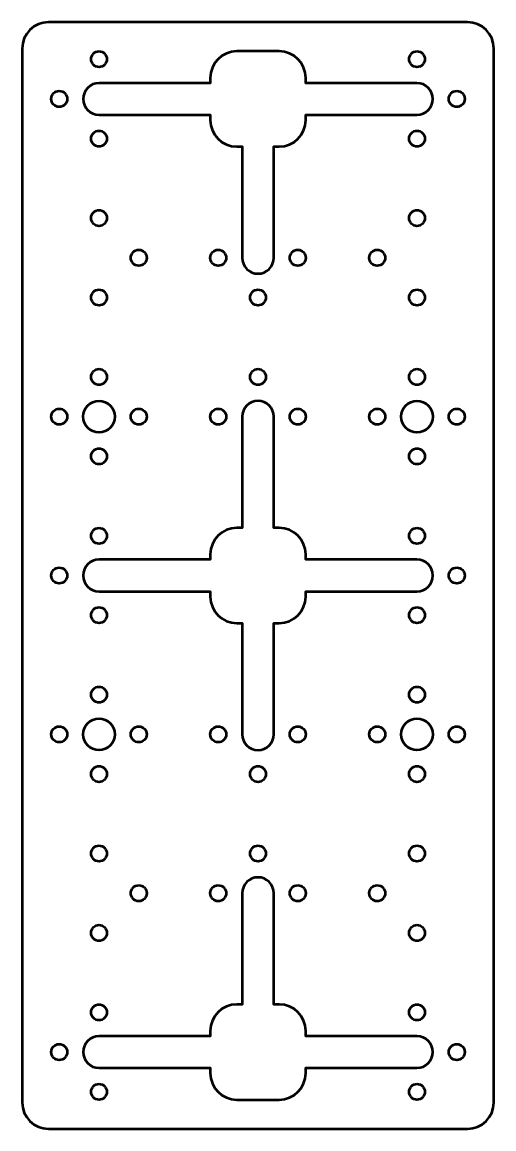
# Model space of a CAD drawing. Header units: centimetres. Extents: x -142 to 94, y -75 to 149.
# Drawn here: x -52.45 to -43.55, y 46.55 to 67.45 of the extents above; entities that cross this region are included whole.
import ezdxf

# ---------------------------------------------------------------- set-up
doc = ezdxf.new("R2010")
doc.units = ezdxf.units.CM
doc.header["$MEASUREMENT"] = 0
doc.layers.add('Layer 1', color=7, linetype='Continuous')

msp = doc.modelspace()

# ---------------------------------------------------------------- linework, layer by layer
at = {"layer": 'Layer 1', "lineweight": 53}
for centre, major_axis in [((-51, 66.75), (0, 0.15)), ((-45, 66.75), (0, 0.15)), ((-51.75, 66), (0, 0.15)), ((-44.25, 66), (0, 0.15)), ((-51, 65.25), (0, 0.15)), ((-45, 65.25), (0, 0.15)), ((-51, 63.75), (0, 0.15)), ((-45, 63.75), (0, 0.15)), ((-50.25, 63), (0, 0.15)), ((-48.75, 63), (0, 0.15)), ((-47.25, 63), (0, 0.15)), ((-45.75, 63), (0, 0.15)), ((-51, 62.25), (0, 0.15)), ((-48, 62.25), (0, 0.15)), ((-45, 62.25), (0, 0.15)), ((-51, 60.75), (0, 0.15)), ((-48, 60.75), (0, 0.15)), ((-45, 60.75), (0, 0.15)), ((-50.99999, 59.99999), (0, 0.30001)), ((-44.99999, 59.99999), (0, 0.30001)), ((-51.75, 60), (0, 0.15)), ((-50.25, 60), (0, 0.15)), ((-48.75, 60), (0, 0.15)), ((-47.25, 60), (0, 0.15)), ((-45.75, 60), (0, 0.15)), ((-44.25, 60), (0, 0.15)), ((-51, 59.25), (0, 0.15)), ((-45, 59.25), (0, 0.15)), ((-51, 57.75), (0, 0.15)), ((-45, 57.75), (0, 0.15)), ((-51.75, 57), (0, 0.15)), ((-44.25, 57), (0, 0.15)), ((-51, 56.25), (0, 0.15)), ((-45, 56.25), (0, 0.15)), ((-51, 54.75), (0, 0.15)), ((-45, 54.75), (0, 0.15)), ((-51.75, 54), (0, 0.15)), ((-50.99999, 53.99999), (0, 0.30001)), ((-50.25, 54), (0, 0.15)), ((-48.75, 54), (0, 0.15)), ((-47.25, 54), (0, 0.15)), ((-45.75, 54), (0, 0.15)), ((-44.99999, 53.99999), (0, 0.30001)), ((-44.25, 54), (0, 0.15)), ((-51, 53.25), (0, 0.15)), ((-48, 53.25), (0, 0.15)), ((-45, 53.25), (0, 0.15)), ((-51, 51.75), (0, 0.15)), ((-48, 51.75), (0, 0.15)), ((-45, 51.75), (0, 0.15)), ((-50.25, 51), (0, 0.15)), ((-48.75, 51), (0, 0.15)), ((-47.25, 51), (0, 0.15)), ((-45.75, 51), (0, 0.15)), ((-51, 50.25), (0, 0.15)), ((-45, 50.25), (0, 0.15)), ((-51, 48.75), (0, 0.15)), ((-45, 48.75), (0, 0.15)), ((-51.75, 48), (0, 0.15)), ((-44.25, 48), (0, 0.15)), ((-51, 47.25), (0, 0.15)), ((-45, 47.25), (0, 0.15))]:
    msp.add_ellipse(centre, major_axis=major_axis, ratio=1, dxfattribs=at)
for points, knots in [([(-52.45, 47.05), (-52.45, 47.05), (-52.45, 66.95), (-52.45, 66.95), (-52.45, 66.95), (-52.45, 67.22614), (-52.22614, 67.45), (-51.95, 67.45), (-51.95, 67.45), (-51.95, 67.45), (-44.05, 67.45), (-44.05, 67.45), (-44.05, 67.45), (-43.77386, 67.45), (-43.55, 67.22614), (-43.55, 66.95), (-43.55, 66.95), (-43.55, 66.95), (-43.55, 47.05), (-43.55, 47.05), (-43.55, 47.05), (-43.55, 46.77386), (-43.77386, 46.55), (-44.05, 46.55), (-44.05, 46.55), (-44.05, 46.55), (-51.95, 46.55), (-51.95, 46.55), (-51.95, 46.55), (-52.22614, 46.55), (-52.45, 46.77386), (-52.45, 47.05)], [0, 0, 0, 0, 0.11111111, 0.11111111, 0.11111111, 0.11111111, 0.22222222, 0.22222222, 0.22222222, 0.22222222, 0.33333333, 0.33333333, 0.33333333, 0.33333333, 0.44444444, 0.44444444, 0.44444444, 0.44444444, 0.55555556, 0.55555556, 0.55555556, 0.55555556, 0.66666667, 0.66666667, 0.66666667, 0.66666667, 0.77777778, 0.77777778, 0.77777778, 0.77777778, 1, 1, 1, 1]), ([(-48.9, 65.6), (-48.9, 65.6), (-48.9, 65.7), (-48.9, 65.7), (-48.9, 65.7), (-48.9, 65.7), (-51, 65.7), (-51, 65.7), (-51, 65.7), (-51.16569, 65.7), (-51.3, 65.83431), (-51.3, 66), (-51.3, 66), (-51.3, 66.16569), (-51.16569, 66.3), (-51, 66.3), (-51, 66.3), (-51, 66.3), (-48.9, 66.3), (-48.9, 66.3), (-48.9, 66.3), (-48.9, 66.3), (-48.9, 66.4), (-48.9, 66.4), (-48.9, 66.4), (-48.9, 66.67614), (-48.67614, 66.9), (-48.4, 66.9), (-48.4, 66.9), (-48.4, 66.9), (-48.3, 66.9), (-48.3, 66.9), (-48.3, 66.9), (-48.3, 66.9), (-47.7, 66.9), (-47.7, 66.9), (-47.7, 66.9), (-47.7, 66.9), (-47.6, 66.9), (-47.6, 66.9), (-47.6, 66.9), (-47.32386, 66.9), (-47.1, 66.67614), (-47.1, 66.4), (-47.1, 66.4), (-47.1, 66.4), (-47.1, 66.3), (-47.1, 66.3), (-47.1, 66.3), (-47.1, 66.3), (-45, 66.3), (-45, 66.3), (-45, 66.3), (-44.83431, 66.3), (-44.7, 66.16569), (-44.7, 66), (-44.7, 66), (-44.7, 65.83431), (-44.83431, 65.7), (-45, 65.7), (-45, 65.7), (-45, 65.7), (-47.1, 65.7), (-47.1, 65.7), (-47.1, 65.7), (-47.1, 65.7), (-47.1, 65.6), (-47.1, 65.6), (-47.1, 65.6), (-47.1, 65.32386), (-47.32386, 65.1), (-47.6, 65.1), (-47.6, 65.1), (-47.6, 65.1), (-47.7, 65.1), (-47.7, 65.1), (-47.7, 65.1), (-47.7, 65.1), (-47.7, 63), (-47.7, 63), (-47.7, 63), (-47.7, 62.83431), (-47.83431, 62.7), (-48, 62.7), (-48, 62.7), (-48.16569, 62.7), (-48.3, 62.83431), (-48.3, 63), (-48.3, 63), (-48.3, 63), (-48.3, 65.1), (-48.3, 65.1), (-48.3, 65.1), (-48.3, 65.1), (-48.4, 65.1), (-48.4, 65.1), (-48.4, 65.1), (-48.67614, 65.1), (-48.9, 65.32386), (-48.9, 65.6)], [0, 0, 0, 0, 0.03846154, 0.03846154, 0.03846154, 0.03846154, 0.07692308, 0.07692308, 0.07692308, 0.07692308, 0.11538462, 0.11538462, 0.11538462, 0.11538462, 0.15384615, 0.15384615, 0.15384615, 0.15384615, 0.19230769, 0.19230769, 0.19230769, 0.19230769, 0.23076923, 0.23076923, 0.23076923, 0.23076923, 0.26923077, 0.26923077, 0.26923077, 0.26923077, 0.30769231, 0.30769231, 0.30769231, 0.30769231, 0.34615385, 0.34615385, 0.34615385, 0.34615385, 0.38461538, 0.38461538, 0.38461538, 0.38461538, 0.42307692, 0.42307692, 0.42307692, 0.42307692, 0.46153846, 0.46153846, 0.46153846, 0.46153846, 0.5, 0.5, 0.5, 0.5, 0.53846154, 0.53846154, 0.53846154, 0.53846154, 0.57692308, 0.57692308, 0.57692308, 0.57692308, 0.61538462, 0.61538462, 0.61538462, 0.61538462, 0.65384615, 0.65384615, 0.65384615, 0.65384615, 0.69230769, 0.69230769, 0.69230769, 0.69230769, 0.73076923, 0.73076923, 0.73076923, 0.73076923, 0.76923077, 0.76923077, 0.76923077, 0.76923077, 0.80769231, 0.80769231, 0.80769231, 0.80769231, 0.84615385, 0.84615385, 0.84615385, 0.84615385, 0.88461538, 0.88461538, 0.88461538, 0.88461538, 0.92307692, 0.92307692, 0.92307692, 0.92307692, 1, 1, 1, 1]), ([(-48.9, 56.6), (-48.9, 56.6), (-48.9, 56.7), (-48.9, 56.7), (-48.9, 56.7), (-48.9, 56.7), (-51, 56.7), (-51, 56.7), (-51, 56.7), (-51.16569, 56.7), (-51.3, 56.83431), (-51.3, 57), (-51.3, 57), (-51.3, 57.16569), (-51.16569, 57.3), (-51, 57.3), (-51, 57.3), (-51, 57.3), (-48.9, 57.3), (-48.9, 57.3), (-48.9, 57.3), (-48.9, 57.3), (-48.9, 57.4), (-48.9, 57.4), (-48.9, 57.4), (-48.9, 57.67614), (-48.67614, 57.9), (-48.4, 57.9), (-48.4, 57.9), (-48.4, 57.9), (-48.3, 57.9), (-48.3, 57.9), (-48.3, 57.9), (-48.3, 57.9), (-48.3, 60), (-48.3, 60), (-48.3, 60), (-48.3, 60.16569), (-48.16569, 60.3), (-48, 60.3), (-48, 60.3), (-47.83431, 60.3), (-47.7, 60.16569), (-47.7, 60), (-47.7, 60), (-47.7, 60), (-47.7, 57.9), (-47.7, 57.9), (-47.7, 57.9), (-47.7, 57.9), (-47.6, 57.9), (-47.6, 57.9), (-47.6, 57.9), (-47.32386, 57.9), (-47.1, 57.67614), (-47.1, 57.4), (-47.1, 57.4), (-47.1, 57.4), (-47.1, 57.3), (-47.1, 57.3), (-47.1, 57.3), (-47.1, 57.3), (-45, 57.3), (-45, 57.3), (-45, 57.3), (-44.83431, 57.3), (-44.7, 57.16569), (-44.7, 57), (-44.7, 57), (-44.7, 56.83431), (-44.83431, 56.7), (-45, 56.7), (-45, 56.7), (-45, 56.7), (-47.1, 56.7), (-47.1, 56.7), (-47.1, 56.7), (-47.1, 56.7), (-47.1, 56.6), (-47.1, 56.6), (-47.1, 56.6), (-47.1, 56.32386), (-47.32386, 56.1), (-47.6, 56.1), (-47.6, 56.1), (-47.6, 56.1), (-47.7, 56.1), (-47.7, 56.1), (-47.7, 56.1), (-47.7, 56.1), (-47.7, 54), (-47.7, 54), (-47.7, 54), (-47.7, 53.83431), (-47.83431, 53.7), (-48, 53.7), (-48, 53.7), (-48.16569, 53.7), (-48.3, 53.83431), (-48.3, 54), (-48.3, 54), (-48.3, 54), (-48.3, 56.1), (-48.3, 56.1), (-48.3, 56.1), (-48.3, 56.1), (-48.4, 56.1), (-48.4, 56.1), (-48.4, 56.1), (-48.67614, 56.1), (-48.9, 56.32386), (-48.9, 56.6)], [0, 0, 0, 0, 0.03448276, 0.03448276, 0.03448276, 0.03448276, 0.06896552, 0.06896552, 0.06896552, 0.06896552, 0.10344828, 0.10344828, 0.10344828, 0.10344828, 0.13793103, 0.13793103, 0.13793103, 0.13793103, 0.17241379, 0.17241379, 0.17241379, 0.17241379, 0.20689655, 0.20689655, 0.20689655, 0.20689655, 0.24137931, 0.24137931, 0.24137931, 0.24137931, 0.27586207, 0.27586207, 0.27586207, 0.27586207, 0.31034483, 0.31034483, 0.31034483, 0.31034483, 0.34482759, 0.34482759, 0.34482759, 0.34482759, 0.37931034, 0.37931034, 0.37931034, 0.37931034, 0.4137931, 0.4137931, 0.4137931, 0.4137931, 0.44827586, 0.44827586, 0.44827586, 0.44827586, 0.48275862, 0.48275862, 0.48275862, 0.48275862, 0.51724138, 0.51724138, 0.51724138, 0.51724138, 0.55172414, 0.55172414, 0.55172414, 0.55172414, 0.5862069, 0.5862069, 0.5862069, 0.5862069, 0.62068966, 0.62068966, 0.62068966, 0.62068966, 0.65517241, 0.65517241, 0.65517241, 0.65517241, 0.68965517, 0.68965517, 0.68965517, 0.68965517, 0.72413793, 0.72413793, 0.72413793, 0.72413793, 0.75862069, 0.75862069, 0.75862069, 0.75862069, 0.79310345, 0.79310345, 0.79310345, 0.79310345, 0.82758621, 0.82758621, 0.82758621, 0.82758621, 0.86206897, 0.86206897, 0.86206897, 0.86206897, 0.89655172, 0.89655172, 0.89655172, 0.89655172, 0.93103448, 0.93103448, 0.93103448, 0.93103448, 1, 1, 1, 1]), ([(-48.9, 47.6), (-48.9, 47.6), (-48.9, 47.7), (-48.9, 47.7), (-48.9, 47.7), (-48.9, 47.7), (-51, 47.7), (-51, 47.7), (-51, 47.7), (-51.16569, 47.7), (-51.3, 47.83431), (-51.3, 48), (-51.3, 48), (-51.3, 48.16569), (-51.16569, 48.3), (-51, 48.3), (-51, 48.3), (-51, 48.3), (-48.9, 48.3), (-48.9, 48.3), (-48.9, 48.3), (-48.9, 48.3), (-48.9, 48.4), (-48.9, 48.4), (-48.9, 48.4), (-48.9, 48.67614), (-48.67614, 48.9), (-48.4, 48.9), (-48.4, 48.9), (-48.4, 48.9), (-48.3, 48.9), (-48.3, 48.9), (-48.3, 48.9), (-48.3, 48.9), (-48.3, 51), (-48.3, 51), (-48.3, 51), (-48.3, 51.16569), (-48.16569, 51.3), (-48, 51.3), (-48, 51.3), (-47.83431, 51.3), (-47.7, 51.16569), (-47.7, 51), (-47.7, 51), (-47.7, 51), (-47.7, 48.9), (-47.7, 48.9), (-47.7, 48.9), (-47.7, 48.9), (-47.6, 48.9), (-47.6, 48.9), (-47.6, 48.9), (-47.32386, 48.9), (-47.1, 48.67614), (-47.1, 48.4), (-47.1, 48.4), (-47.1, 48.4), (-47.1, 48.3), (-47.1, 48.3), (-47.1, 48.3), (-47.1, 48.3), (-45, 48.3), (-45, 48.3), (-45, 48.3), (-44.83431, 48.3), (-44.7, 48.16569), (-44.7, 48), (-44.7, 48), (-44.7, 47.83431), (-44.83431, 47.7), (-45, 47.7), (-45, 47.7), (-45, 47.7), (-47.1, 47.7), (-47.1, 47.7), (-47.1, 47.7), (-47.1, 47.7), (-47.1, 47.6), (-47.1, 47.6), (-47.1, 47.6), (-47.1, 47.32386), (-47.32386, 47.1), (-47.6, 47.1), (-47.6, 47.1), (-47.6, 47.1), (-47.7, 47.1), (-47.7, 47.1), (-47.7, 47.1), (-47.7, 47.1), (-48.3, 47.1), (-48.3, 47.1), (-48.3, 47.1), (-48.3, 47.1), (-48.4, 47.1), (-48.4, 47.1), (-48.4, 47.1), (-48.67614, 47.1), (-48.9, 47.32386), (-48.9, 47.6)], [0, 0, 0, 0, 0.03846154, 0.03846154, 0.03846154, 0.03846154, 0.07692308, 0.07692308, 0.07692308, 0.07692308, 0.11538462, 0.11538462, 0.11538462, 0.11538462, 0.15384615, 0.15384615, 0.15384615, 0.15384615, 0.19230769, 0.19230769, 0.19230769, 0.19230769, 0.23076923, 0.23076923, 0.23076923, 0.23076923, 0.26923077, 0.26923077, 0.26923077, 0.26923077, 0.30769231, 0.30769231, 0.30769231, 0.30769231, 0.34615385, 0.34615385, 0.34615385, 0.34615385, 0.38461538, 0.38461538, 0.38461538, 0.38461538, 0.42307692, 0.42307692, 0.42307692, 0.42307692, 0.46153846, 0.46153846, 0.46153846, 0.46153846, 0.5, 0.5, 0.5, 0.5, 0.53846154, 0.53846154, 0.53846154, 0.53846154, 0.57692308, 0.57692308, 0.57692308, 0.57692308, 0.61538462, 0.61538462, 0.61538462, 0.61538462, 0.65384615, 0.65384615, 0.65384615, 0.65384615, 0.69230769, 0.69230769, 0.69230769, 0.69230769, 0.73076923, 0.73076923, 0.73076923, 0.73076923, 0.76923077, 0.76923077, 0.76923077, 0.76923077, 0.80769231, 0.80769231, 0.80769231, 0.80769231, 0.84615385, 0.84615385, 0.84615385, 0.84615385, 0.88461538, 0.88461538, 0.88461538, 0.88461538, 0.92307692, 0.92307692, 0.92307692, 0.92307692, 1, 1, 1, 1])]:
    msp.add_open_spline(points, degree=3, knots=knots, dxfattribs=at)

doc.saveas('drawing.dxf')
